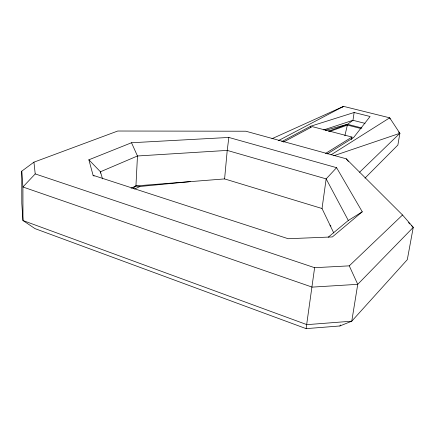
<?xml version="1.0" encoding="UTF-8"?>
<svg xmlns="http://www.w3.org/2000/svg" width="435" height="435" viewBox="0 0 435 435"><rect width="100%" height="100%" fill="white"/><g stroke="black" fill="none" stroke-linecap="round" stroke-linejoin="round"><path stroke-width="0.65" d="M100.382 173.119L100.431 171.776L88.876 159.797L131.511 142.745L228.848 137.449L336.581 167.676L362.263 211.796L332.373 236.928L288.177 238.723L93.079 175.3L88.876 159.797M133.028 188.388L135.938 185.919L137.465 155.986L131.511 142.745M333.765 232.981L322.025 208.512L224.596 178.916L227.228 150.412L228.848 137.449M33.925 162.168L35.224 173.913L314.619 267.694L306.099 328.632L34.996 228.62L22.968 220.529L21.815 203.547L21.75 171.178L33.925 162.168L117.744 131.022L245.813 131.218L346.206 158.791L402.538 214.993L413.25 227.358L407.307 259.662L351.768 321.193L339.855 325.978L306.099 328.632M310.557 127.493L310.721 126.21L354.128 112.496L370.087 116.488L353.66 137.493L327.272 153.93M322.025 208.512L326.158 178.888L336.581 167.676M354.128 112.496L352.975 120.299L347.549 124.296L344.868 135.785M351.61 139.668L351.997 137.058L312.303 126.628L283.413 142.082M271.924 138.738L343.552 106.368L389.695 117.82L399.874 133.3L397.878 145.04L364.965 178.138M339.855 325.978L340.774 324.983M35.224 173.913L22.914 186.99L22.968 220.529L306.909 324.651L351.768 321.193L357.744 284.327L349.267 265.85L314.619 267.694M359.571 172.244L399.874 133.3L398.531 132.017M349.267 265.85L402.538 214.993M328.202 237.205L348.315 220.463L362.263 211.796M342.448 107.135L343.552 106.368L278.335 140.652M330.997 154.865L389.695 117.82L390.097 118.94M325.527 153.446L351.997 137.058M281.744 141.62L310.721 126.21M134.573 189.073L139.988 186.474L190.22 181.634M131.055 188.241L135.938 185.919L224.596 178.916M328.376 131.218L347.549 124.296L361.915 127.988M329.545 131.544L347.435 125.062L361.148 128.586M333.721 155.768L399.874 133.3M323.662 129.934L352.975 120.299L365.052 123.371M325.331 130.304L347.549 124.296M135.938 185.919L139.988 186.474M93.079 175.3L94.123 176.131M408.47 222.568L409.906 224.009M411.336 225.444L413.25 227.358L357.744 284.327L312.161 287.122L22.914 186.99L21.75 171.178M329.991 225.112L330.926 226.091M346.206 158.791L348.321 161.374M348.315 220.463L326.158 178.888L227.228 150.412L137.465 155.986L100.431 171.776L102.513 178.856"/></g></svg>
